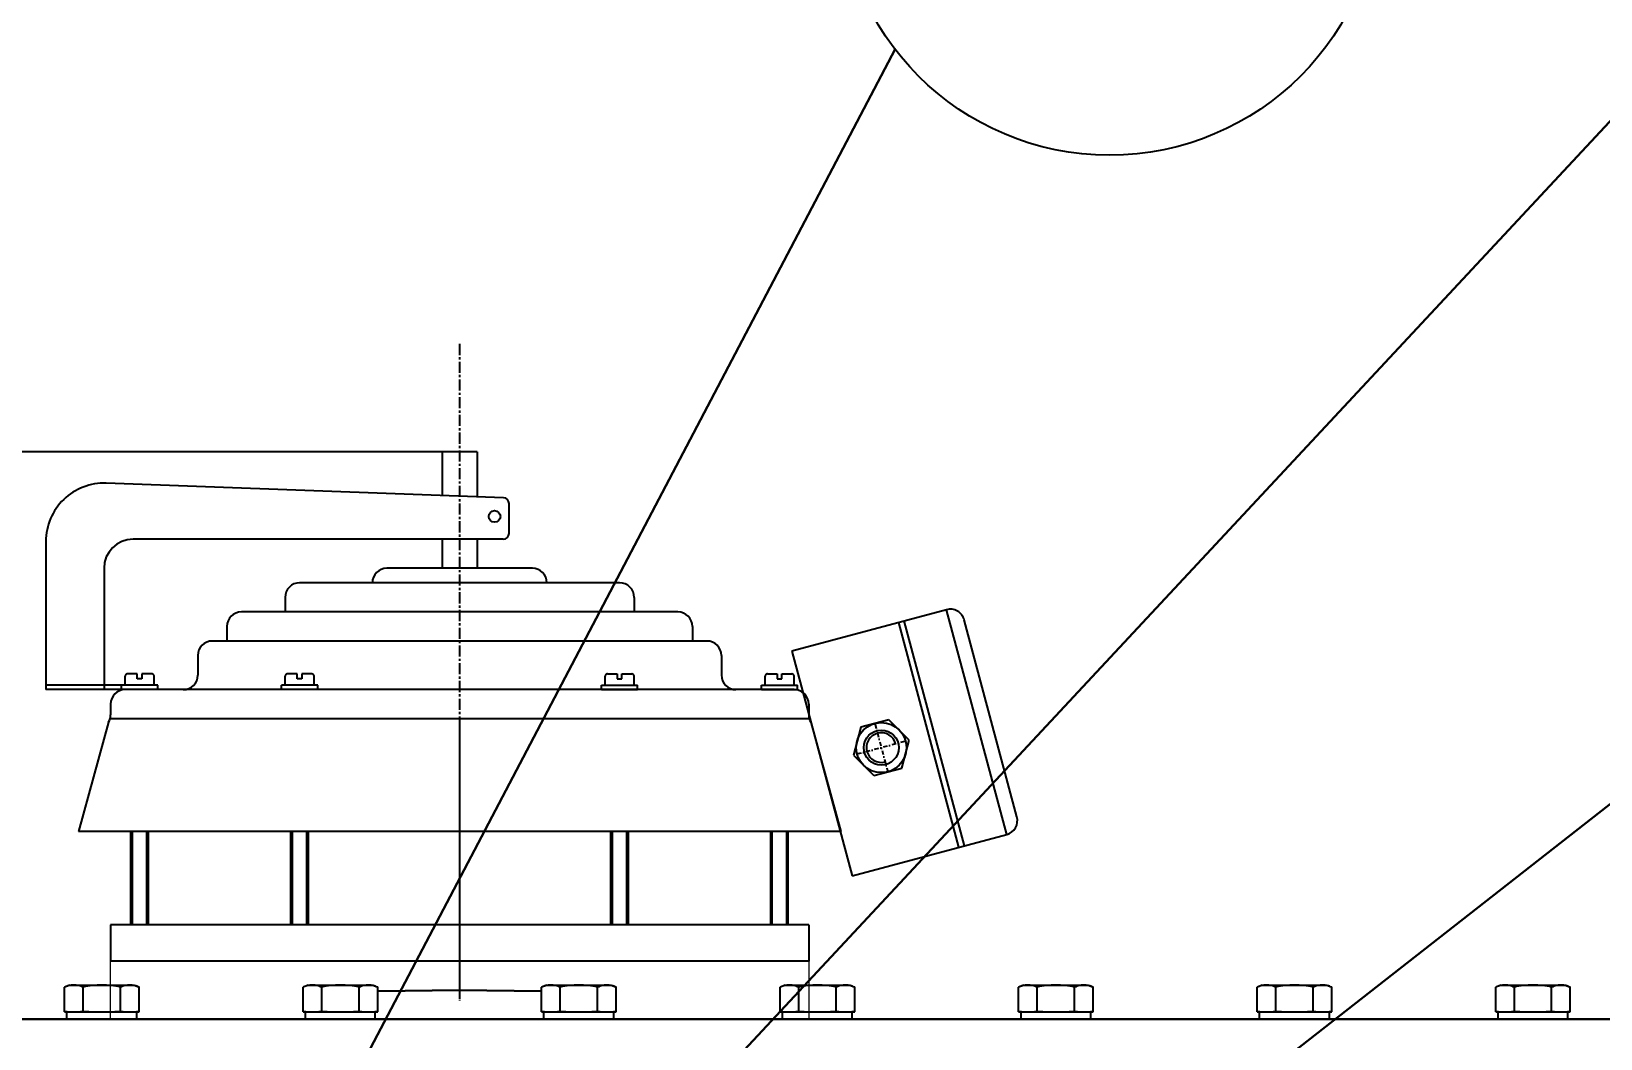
# Model space of a CAD drawing. Extents: x 54056 to 359947, y -41534 to 373650.
# Drawn here: x 80378 to 80917, y -24887 to -24541 of the extents above; entities that cross this region are included whole.
import ezdxf

# ---------------------------------------------------------------- set-up
doc = ezdxf.new("R2010")
doc.units = 0
doc.header["$LTSCALE"] = 3
doc.header["$MEASUREMENT"] = 0
for name, pattern in [('CENTER', [50.8, 31.75, -6.35, 6.35, -6.35]), ('CENTERX2', [20.32, 12.7, -2.54, 2.54, -2.54]), ('DASHDOT', [1, 0.5, -0.25, 0, -0.25])]:
    doc.linetypes.add(name, pattern=pattern)
doc.layers.get('0').update_dxf_attribs({"linetype": 'CONTINUOUS', "lineweight": 30})
doc.layers.get('DEFPOINTS').update_dxf_attribs({"linetype": 'CONTINUOUS', "lineweight": 20})
for name, color, linetype in [('02___PRT_ALL_AXES', 7, 'CONTINUOUS'), ('02__ASM_ALL_AXES', 7, 'CONTINUOUS'), ('08', 1, 'CONTINUOUS'), ('1', 6, 'CENTER'), ('2', 7, 'CONTINUOUS'), ('DASH_DOT_LINE', 255, 'DASHDOT'), ('THICK_LINE', 255, 'CONTINUOUS'), ('THIN_LINE', 255, 'CONTINUOUS')]:
    doc.layers.add(name, color=color, linetype=linetype)
doc.layers.add('DIM', color=4, linetype='CONTINUOUS', lineweight=20)
doc.layers.add('标注、文本', color=3, linetype='CONTINUOUS', lineweight=25)
doc.styles.get("Standard").update_dxf_attribs({"font": 'STFANGSO.TTF', "width": 0.7})
doc.dimstyles.new('1-15', dxfattribs={"dimscale": 20, "dimtxt": 3.5, "dimasz": 2, "dimexe": 1.5, "dimexo": 0.5, "dimgap": 0.5, "dimtad": 1, "dimtoh": 1, "dimdec": 1, "dimdsep": 46, "dimtxsty": 'Standard', "dimcen": 2.5, "dimclrd": 3, "dimclre": 3, "dimclrt": 3, "dimadec": 0, "dimazin": 2, "dimtfac": 1, "dimtdec": 1, "dimtmove": 0, "dimatfit": 2, "dimfxl": 1, "dimarcsym": 0})

# ---------------------------------------------------------------- blocks, each defined once
blk = doc.blocks.new('YALISHIYFANGFAF')
at = {"layer": '1'}
for p, q in [((58211.28, -167524.75), (58208.18, -167524.75)), ((58212.78, -167523.55), (58211.28, -167523.55)), ((58211.28, -167535.95), (58211.28, -167523.55)), ((58211.28, -167534.75), (58211.28, -167524.75)), ((58212.78, -167535.95), (58212.78, -167523.55)), ((58207.38, -167528.95), (58207.38, -167525.55)), ((58209.08, -167528.95), (58207.38, -167528.95)), ((58207.38, -167533.95), (58207.38, -167530.55)), ((58207.38, -167530.55), (58209.08, -167530.55)), ((58209.08, -167530.55), (58209.08, -167528.95)), ((58293.56, -167526.75), (58261.56, -167526.75)), ((58211.28, -167534.75), (58208.18, -167534.75)), ((58212.78, -167535.95), (58211.28, -167535.95)), ((58293.56, -167532.75), (58261.56, -167532.75)), ((58212.78, -167578.55), (58211.28, -167578.55)), ((58211.28, -167590.95), (58211.28, -167578.55)), ((58212.78, -167590.95), (58212.78, -167578.55)), ((58207.38, -167583.95), (58207.38, -167580.55)), ((58209.08, -167583.95), (58207.38, -167583.95)), ((58211.28, -167579.75), (58208.18, -167579.75)), ((58209.08, -167585.55), (58209.08, -167583.95)), ((58211.28, -167589.75), (58211.28, -167579.75)), ((58293.56, -167581.75), (58261.56, -167581.75)), ((58207.38, -167588.95), (58207.38, -167585.55)), ((58207.38, -167585.55), (58209.08, -167585.55)), ((58211.28, -167589.75), (58208.18, -167589.75)), ((58293.56, -167587.75), (58261.56, -167587.75)), ((58212.78, -167590.95), (58211.28, -167590.95)), ((58207.38, -167690.55), (58207.38, -167693.95)), ((58211.28, -167689.75), (58208.18, -167689.75)), ((58212.78, -167688.55), (58211.28, -167688.55)), ((58211.28, -167688.55), (58211.28, -167700.95)), ((58211.28, -167689.75), (58211.28, -167699.75)), ((58212.78, -167688.55), (58212.78, -167700.95)), ((58293.56, -167691.75), (58261.56, -167691.75)), ((58207.38, -167693.95), (58209.08, -167693.95)), ((58209.08, -167695.55), (58207.38, -167695.55)), ((58207.38, -167695.55), (58207.38, -167698.95)), ((58209.08, -167693.95), (58209.08, -167695.55)), ((58293.56, -167697.75), (58261.56, -167697.75)), ((58211.28, -167699.75), (58208.18, -167699.75)), ((58212.78, -167700.95), (58211.28, -167700.95)), ((58207.38, -167745.55), (58207.38, -167748.95)), ((58211.28, -167744.75), (58208.18, -167744.75)), ((58212.78, -167743.55), (58211.28, -167743.55)), ((58211.28, -167743.55), (58211.28, -167755.95)), ((58211.28, -167744.75), (58211.28, -167754.75)), ((58212.78, -167743.55), (58212.78, -167755.95)), ((58207.38, -167748.95), (58209.08, -167748.95)), ((58209.08, -167750.55), (58207.38, -167750.55)), ((58207.38, -167750.55), (58207.38, -167753.95)), ((58209.08, -167748.95), (58209.08, -167750.55)), ((58293.56, -167746.75), (58261.56, -167746.75)), ((58211.28, -167754.75), (58208.18, -167754.75)), ((58212.78, -167755.95), (58211.28, -167755.95)), ((58293.56, -167752.75), (58261.56, -167752.75))]:
    blk.add_line(p, q, dxfattribs=at)
at = {"layer": '1', "color": 1, "linetype": 'CENTERX2', "lineweight": -3, "ltscale": 0.1}
blk.add_line((58093.96, -167639.75), (58319.66, -167639.75), dxfattribs=at)
at = {"layer": '1'}
for centre, start, end in [((58208.18, -167525.55), 90, 180), ((58208.18, -167533.95), 180, 270), ((58208.18, -167580.55), 90, 180), ((58208.18, -167588.95), 180, 270), ((58208.18, -167690.55), 90, 180), ((58208.18, -167698.95), 180, 270), ((58208.18, -167745.55), 90, 180), ((58208.18, -167753.95), 180, 270)]:
    blk.add_arc(centre, 0.8, start, end, dxfattribs=at)
at = {"layer": '2'}
for p, q in [((58293.56, -167527.25), (58261.56, -167527.25)), ((58293.56, -167532.25), (58261.56, -167532.25)), ((58293.56, -167582.25), (58261.56, -167582.25)), ((58293.56, -167587.25), (58261.56, -167587.25)), ((58293.56, -167692.25), (58261.56, -167692.25)), ((58293.56, -167697.25), (58261.56, -167697.25)), ((58293.56, -167747.25), (58261.56, -167747.25)), ((58293.56, -167752.25), (58261.56, -167752.25))]:
    blk.add_line(p, q, dxfattribs=at)
at = {"layer": 'DASH_DOT_LINE', "color": 1, "linetype": 'DASHDOT'}
for p, q in [((58230.56, -167486.76), (58234.86, -167502.8)), ((58224.69, -167496.93), (58240.73, -167492.63))]:
    blk.add_line(p, q, dxfattribs=at)
at = {"layer": 'THICK_LINE', "color": 95, "linetype": 'Continuous'}
for p, q in [((58230.14, -167485.19), (58223.12, -167492.21)), ((58239.73, -167487.76), (58230.14, -167485.19)), ((58223.12, -167492.21), (58225.69, -167501.8)), ((58242.29, -167497.35), (58239.73, -167487.76)), ((58235.28, -167504.37), (58242.29, -167497.35)), ((58225.69, -167501.8), (58235.28, -167504.37))]:
    blk.add_line(p, q, dxfattribs=at)
for radius in [8.6, 6]:
    blk.add_circle((58232.71, -167494.78), radius, dxfattribs=at)
at = {"layer": 'THIN_LINE', "color": 7, "linetype": 'Continuous'}
blk.add_arc((58232.71, -167494.78), 5.1, 105, 15, dxfattribs=at)
at = {"layer": '标注、文本'}
for p, q in [((58256.45, -167448.15), (58188.83, -167466.27)), ((58262.57, -167451.69), (58185.3, -167472.39)), ((58276.81, -167504.81), (58262.57, -167451.69)), ((58266.45, -167466.17), (58189.18, -167486.88)), ((58266.97, -167468.11), (58189.7, -167488.81)), ((58185.3, -167472.39), (58199.53, -167525.52)), ((58199.53, -167525.52), (58276.81, -167504.81)), ((58223.95, -167519.06), (58261.56, -167508.75)), ((58261.56, -167508.75), (58261.56, -167770.75)), ((58217.78, -167519.75), (58221.43, -167519.75)), ((58222.78, -167519.75), (58222.78, -167759.75)), ((58293.56, -167519.75), (58293.56, -167759.75)), ((58293.56, -167519.75), (58306.06, -167519.75)), ((58306.06, -167519.75), (58306.06, -167759.75)), ((58212.78, -167524.75), (58212.78, -167544.75)), ((58212.78, -167544.75), (58212.78, -167734.75)), ((58201.06, -167549.75), (58207.78, -167549.75)), ((58196.06, -167554.75), (58196.06, -167724.75)), ((58191.06, -167559.75), (58196.06, -167559.75)), ((58186.06, -167564.75), (58186.06, -167714.75)), ((58176.06, -167584.75), (58176.06, -167694.75)), ((58181.06, -167579.75), (58186.06, -167579.75)), ((58176.06, -167609.75), (58176.06, -167609.75)), ((58171.06, -167614.75), (58171.06, -167664.75)), ((58146.83, -167624.68), (58141.82, -167761.26)), ((58159.06, -167622.75), (58148.83, -167622.75)), ((58161.06, -167624.75), (58161.06, -167751.99)), ((58131.06, -167633.75), (58131.06, -167645.75)), ((58131.06, -167633.75), (58146.5, -167633.75)), ((58161.06, -167633.75), (58171.06, -167633.75)), ((58131.06, -167645.75), (58146.06, -167645.75)), ((58161.06, -167645.75), (58171.06, -167645.75)), ((58176.06, -167669.75), (58176.06, -167669.75)), ((58181.06, -167699.75), (58186.06, -167699.75)), ((58191.06, -167719.75), (58196.06, -167719.75)), ((58201.06, -167729.75), (58207.78, -167729.75)), ((58212.78, -167734.75), (58212.78, -167754.75)), ((58211.28, -167755.95), (58211.28, -167781.99)), ((58212.78, -167754.75), (58212.78, -167781.99)), ((58171.06, -167761.99), (58212.78, -167761.99)), ((58217.78, -167759.75), (58221.43, -167759.75)), ((58223.95, -167760.44), (58261.56, -167770.75)), ((58293.56, -167759.75), (58306.06, -167759.75)), ((58161.81, -167781.99), (58212.78, -167781.99))]:
    blk.add_line(p, q, dxfattribs=at)
blk.add_circle((58153.25, -167627.75), 2, dxfattribs=at)
for centre, radius, start, end in [((58257.74, -167452.98), 5, 15, 105), ((58190.13, -167471.1), 5, 105, 195), ((58217.78, -167524.75), 5, 90, 180), ((58221.43, -167514.75), 5, 270, 300.3624), ((58207.78, -167544.75), 5, 270, 0), ((58201.06, -167554.75), 5, 90, 180), ((58191.06, -167564.75), 5, 90, 180), ((58181.06, -167584.75), 5, 90, 180), ((58176.06, -167614.75), 5, 90, 180), ((58148.83, -167624.75), 2, 90, 177.8983), ((58159.06, -167624.75), 2, 0, 90), ((58176.06, -167664.75), 5, 180, 270), ((58181.06, -167694.75), 5, 180, 270), ((58191.06, -167714.75), 5, 180, 270), ((58201.06, -167724.75), 5, 180, 270), ((58207.78, -167734.75), 5, 360, 90), ((58171.06, -167751.99), 10, 180, 270), ((58217.78, -167754.75), 5, 180, 270), ((58161.81, -167761.99), 20, 177.8983, 270), ((58221.43, -167764.75), 5, 59.6376, 90)]:
    blk.add_arc(centre, radius, start, end, dxfattribs=at)
blk = doc.blocks.new('*D37')
at = {"color": 3, "linetype": 'ByBlock', "lineweight": -2, "transparency": 16777216}
for p, q in [((80520.75, -24685.21), (78126.99, -24685.21)), ((78156.99, -24725.21), (78156.99, -27000.21)), ((78864.14, -27040.21), (78126.99, -27040.21))]:
    blk.add_line(p, q, dxfattribs=at)
at = {"color": 3, "linetype": 'ByBlock', "transparency": 16777216}
for points in [[(78150.33, -24725.21), (78163.66, -24725.21), (78156.99, -24685.21)], [(78150.33, -27000.21), (78163.66, -27000.21), (78156.99, -27040.21)]]:
    blk.add_solid(points, dxfattribs=at)
at = {"layer": 'DEFPOINTS', "color": 0, "linetype": 'ByBlock', "transparency": 16777216}
for p in [(80530.75, -24685.21), (78156.99, -27040.21), (78874.14, -27040.21)]:
    blk.add_point(p, dxfattribs=at)
at = {"color": 3, "linetype": 'ByBlock', "lineweight": 30, "transparency": 16777216, "insert": (78111.15, -25862.71), "char_height": 70, "attachment_point": 5, "rotation": 90}
blk.add_mtext('2340', dxfattribs=at)

msp = doc.modelspace()

# ---------------------------------------------------------------- linework, layer by layer
at = {"color": 1, "linetype": 'ByBlock'}
for p, q in [((80438.537, -25088.176), (80947.076, -24542.732)), ((80337.853, -25187.413), (80674.474, -24546.832)), ((80574.075, -25077.213), (81251.573, -24546.832))]:
    msp.add_line(p, q, dxfattribs=at)
at = {"color": 7, "linetype": 'Continuous'}
for p, q in [((80524.75, -24870.213), (80496.582, -24870.615)), ((80524.75, -24870.213), (80552.918, -24870.615)), ((80388.918, -24877.713), (80389.874, -24877.713)), ((80394.379, -24877.713), (80397.246, -24877.713)), ((80406.254, -24877.713), (80409.121, -24877.713)), ((80413.626, -24877.713), (80414.582, -24877.713)), ((80470.918, -24877.713), (80471.874, -24877.713)), ((80476.379, -24877.713), (80479.246, -24877.713)), ((80488.254, -24877.713), (80491.121, -24877.713)), ((80495.626, -24877.713), (80496.582, -24877.713)), ((80552.918, -24877.713), (80553.874, -24877.713)), ((80558.379, -24877.713), (80561.246, -24877.713)), ((80570.254, -24877.713), (80573.121, -24877.713)), ((80577.626, -24877.713), (80578.582, -24877.713)), ((80634.918, -24877.713), (80635.874, -24877.713)), ((80640.379, -24877.713), (80643.246, -24877.713)), ((80652.254, -24877.713), (80655.121, -24877.713)), ((80659.626, -24877.713), (80660.582, -24877.713)), ((80716.918, -24877.713), (80717.874, -24877.713)), ((80722.379, -24877.713), (80725.246, -24877.713)), ((80734.254, -24877.713), (80737.121, -24877.713)), ((80741.626, -24877.713), (80742.582, -24877.713)), ((80798.918, -24877.713), (80799.874, -24877.713)), ((80804.379, -24877.713), (80807.246, -24877.713)), ((80816.254, -24877.713), (80819.121, -24877.713)), ((80823.626, -24877.713), (80824.582, -24877.713)), ((80880.918, -24877.713), (80881.874, -24877.713)), ((80886.379, -24877.713), (80889.246, -24877.713)), ((80898.254, -24877.713), (80901.121, -24877.713)), ((80905.626, -24877.713), (80906.582, -24877.713)), ((79543.75, -24880.213), (81505.75, -24880.213))]:
    msp.add_line(p, q, dxfattribs=at)
at = {"layer": '02___PRT_ALL_AXES', "color": 7, "linetype": 'Continuous'}
for p, q in [((80390.638, -24868.467), (80388.918, -24869.179)), ((80388.918, -24877.713), (80388.918, -24869.179)), ((80390.638, -24868.467), (80412.863, -24868.467)), ((80395.334, -24877.713), (80395.334, -24869.179)), ((80408.166, -24877.713), (80408.166, -24869.179)), ((80412.863, -24868.467), (80414.582, -24869.179)), ((80414.582, -24877.713), (80414.582, -24869.179)), ((80472.638, -24868.467), (80470.918, -24869.179)), ((80470.918, -24877.713), (80470.918, -24869.179)), ((80472.638, -24868.467), (80494.863, -24868.467)), ((80477.334, -24877.713), (80477.334, -24869.179)), ((80490.166, -24877.713), (80490.166, -24869.179)), ((80494.863, -24868.467), (80496.582, -24869.179)), ((80496.582, -24877.713), (80496.582, -24869.179)), ((80554.638, -24868.467), (80552.918, -24869.179)), ((80552.918, -24877.713), (80552.918, -24869.179)), ((80554.638, -24868.467), (80576.863, -24868.467)), ((80559.334, -24877.713), (80559.334, -24869.179)), ((80572.166, -24877.713), (80572.166, -24869.179)), ((80576.863, -24868.467), (80578.582, -24869.179)), ((80578.582, -24877.713), (80578.582, -24869.179)), ((80636.638, -24868.467), (80634.918, -24869.179)), ((80634.918, -24877.713), (80634.918, -24869.179)), ((80636.638, -24868.467), (80658.863, -24868.467)), ((80641.334, -24877.713), (80641.334, -24869.179)), ((80654.166, -24877.713), (80654.166, -24869.179)), ((80658.863, -24868.467), (80660.582, -24869.179)), ((80660.582, -24877.713), (80660.582, -24869.179)), ((80718.638, -24868.467), (80716.918, -24869.179)), ((80716.918, -24877.713), (80716.918, -24869.179)), ((80718.638, -24868.467), (80740.863, -24868.467)), ((80723.334, -24877.713), (80723.334, -24869.179)), ((80736.166, -24877.713), (80736.166, -24869.179)), ((80740.863, -24868.467), (80742.582, -24869.179)), ((80742.582, -24877.713), (80742.582, -24869.179)), ((80800.638, -24868.467), (80798.918, -24869.179)), ((80798.918, -24877.713), (80798.918, -24869.179)), ((80800.638, -24868.467), (80822.863, -24868.467)), ((80805.334, -24877.713), (80805.334, -24869.179)), ((80818.166, -24877.713), (80818.166, -24869.179)), ((80822.863, -24868.467), (80824.582, -24869.179)), ((80824.582, -24877.713), (80824.582, -24869.179)), ((80882.638, -24868.467), (80880.918, -24869.179)), ((80880.918, -24877.713), (80880.918, -24869.179)), ((80882.638, -24868.467), (80904.863, -24868.467)), ((80887.334, -24877.713), (80887.334, -24869.179)), ((80900.166, -24877.713), (80900.166, -24869.179)), ((80904.863, -24868.467), (80906.582, -24869.179)), ((80906.582, -24877.713), (80906.582, -24869.179)), ((80389.75, -24880.213), (80389.75, -24877.713)), ((80389.874, -24877.713), (80394.379, -24877.713)), ((80397.246, -24877.713), (80406.254, -24877.713)), ((80409.121, -24877.713), (80413.626, -24877.713)), ((80413.75, -24880.213), (80413.75, -24877.713)), ((80471.75, -24880.213), (80471.75, -24877.713)), ((80471.874, -24877.713), (80476.379, -24877.713)), ((80479.246, -24877.713), (80488.254, -24877.713)), ((80491.121, -24877.713), (80495.626, -24877.713)), ((80495.75, -24880.213), (80495.75, -24877.713)), ((80553.75, -24880.213), (80553.75, -24877.713)), ((80553.874, -24877.713), (80558.379, -24877.713)), ((80561.246, -24877.713), (80570.254, -24877.713)), ((80573.121, -24877.713), (80577.626, -24877.713)), ((80577.75, -24880.213), (80577.75, -24877.713)), ((80635.75, -24880.213), (80635.75, -24877.713)), ((80635.874, -24877.713), (80640.379, -24877.713)), ((80643.246, -24877.713), (80652.254, -24877.713)), ((80655.121, -24877.713), (80659.626, -24877.713)), ((80659.75, -24880.213), (80659.75, -24877.713)), ((80717.75, -24880.213), (80717.75, -24877.713)), ((80717.874, -24877.713), (80722.379, -24877.713)), ((80725.246, -24877.713), (80734.254, -24877.713)), ((80737.121, -24877.713), (80741.626, -24877.713)), ((80741.75, -24880.213), (80741.75, -24877.713)), ((80799.75, -24880.213), (80799.75, -24877.713)), ((80799.874, -24877.713), (80804.379, -24877.713)), ((80807.246, -24877.713), (80816.254, -24877.713)), ((80819.121, -24877.713), (80823.626, -24877.713)), ((80823.75, -24880.213), (80823.75, -24877.713)), ((80881.75, -24880.213), (80881.75, -24877.713)), ((80881.874, -24877.713), (80886.379, -24877.713)), ((80889.246, -24877.713), (80898.254, -24877.713)), ((80901.121, -24877.713), (80905.626, -24877.713)), ((80905.75, -24880.213), (80905.75, -24877.713))]:
    msp.add_line(p, q, dxfattribs=at)
for points, knots in [([(80390.674, -24868.622), (80390.526, -24868.653), (80389.928, -24868.796), (80389.346, -24869.002), (80388.918, -24869.179)], [0, 0, 0, 0, 0.2461746, 1, 1, 1, 1]), ([(80392.126, -24868.467), (80392.005, -24868.467), (80391.518, -24868.48), (80391.032, -24868.547), (80390.674, -24868.622)], [0, 0, 0, 0, 0.2488598, 1, 1, 1, 1]), ([(80395.334, -24869.179), (80394.817, -24868.965), (80394.025, -24868.694), (80392.939, -24868.5), (80392.396, -24868.467), (80392.126, -24868.467)], [0, 0, 0, 0, 0.5077631, 0.7551173, 1, 1, 1, 1]), ([(80401.75, -24868.467), (80400.673, -24868.467), (80398.517, -24868.601), (80396.389, -24868.961), (80395.334, -24869.179)], [0, 0, 0, 0, 0.4999515, 1, 1, 1, 1]), ([(80408.166, -24869.179), (80407.111, -24868.961), (80404.983, -24868.601), (80402.827, -24868.467), (80401.75, -24868.467)], [0, 0, 0, 0, 0.500044, 1, 1, 1, 1]), ([(80411.374, -24868.467), (80411.104, -24868.467), (80410.561, -24868.5), (80409.475, -24868.694), (80408.683, -24868.965), (80408.166, -24869.179)], [0, 0, 0, 0, 0.2448803, 0.4922326, 1, 1, 1, 1]), ([(80414.582, -24869.179), (80414.065, -24868.965), (80413.273, -24868.694), (80412.186, -24868.5), (80411.643, -24868.467), (80411.374, -24868.467)], [0, 0, 0, 0, 0.5077631, 0.7551173, 1, 1, 1, 1]), ([(80472.674, -24868.622), (80472.526, -24868.653), (80471.928, -24868.796), (80471.346, -24869.002), (80470.918, -24869.179)], [0, 0, 0, 0, 0.2461746, 1, 1, 1, 1]), ([(80474.126, -24868.467), (80474.005, -24868.467), (80473.518, -24868.48), (80473.032, -24868.547), (80472.674, -24868.622)], [0, 0, 0, 0, 0.2488598, 1, 1, 1, 1]), ([(80477.334, -24869.179), (80476.817, -24868.965), (80476.025, -24868.694), (80474.939, -24868.5), (80474.396, -24868.467), (80474.126, -24868.467)], [0, 0, 0, 0, 0.5077631, 0.7551173, 1, 1, 1, 1]), ([(80483.75, -24868.467), (80482.673, -24868.467), (80480.517, -24868.601), (80478.389, -24868.961), (80477.334, -24869.179)], [0, 0, 0, 0, 0.4999515, 1, 1, 1, 1]), ([(80490.166, -24869.179), (80489.111, -24868.961), (80486.983, -24868.601), (80484.827, -24868.467), (80483.75, -24868.467)], [0, 0, 0, 0, 0.500044, 1, 1, 1, 1]), ([(80493.374, -24868.467), (80493.104, -24868.467), (80492.561, -24868.5), (80491.475, -24868.694), (80490.683, -24868.965), (80490.166, -24869.179)], [0, 0, 0, 0, 0.2448803, 0.4922326, 1, 1, 1, 1]), ([(80496.582, -24869.179), (80496.065, -24868.965), (80495.273, -24868.694), (80494.186, -24868.5), (80493.643, -24868.467), (80493.374, -24868.467)], [0, 0, 0, 0, 0.5077631, 0.7551173, 1, 1, 1, 1]), ([(80554.674, -24868.622), (80554.526, -24868.653), (80553.928, -24868.796), (80553.346, -24869.002), (80552.918, -24869.179)], [0, 0, 0, 0, 0.2461746, 1, 1, 1, 1]), ([(80556.126, -24868.467), (80556.005, -24868.467), (80555.518, -24868.48), (80555.032, -24868.547), (80554.674, -24868.622)], [0, 0, 0, 0, 0.2488598, 1, 1, 1, 1]), ([(80559.334, -24869.179), (80558.817, -24868.965), (80558.025, -24868.694), (80556.939, -24868.5), (80556.396, -24868.467), (80556.126, -24868.467)], [0, 0, 0, 0, 0.5077631, 0.7551173, 1, 1, 1, 1]), ([(80565.75, -24868.467), (80564.673, -24868.467), (80562.517, -24868.601), (80560.389, -24868.961), (80559.334, -24869.179)], [0, 0, 0, 0, 0.4999515, 1, 1, 1, 1]), ([(80572.166, -24869.179), (80571.111, -24868.961), (80568.983, -24868.601), (80566.827, -24868.467), (80565.75, -24868.467)], [0, 0, 0, 0, 0.500044, 1, 1, 1, 1]), ([(80575.374, -24868.467), (80575.104, -24868.467), (80574.561, -24868.5), (80573.475, -24868.694), (80572.683, -24868.965), (80572.166, -24869.179)], [0, 0, 0, 0, 0.2448803, 0.4922326, 1, 1, 1, 1]), ([(80578.582, -24869.179), (80578.065, -24868.965), (80577.273, -24868.694), (80576.186, -24868.5), (80575.643, -24868.467), (80575.374, -24868.467)], [0, 0, 0, 0, 0.5077631, 0.7551173, 1, 1, 1, 1]), ([(80636.674, -24868.622), (80636.526, -24868.653), (80635.928, -24868.796), (80635.346, -24869.002), (80634.918, -24869.179)], [0, 0, 0, 0, 0.2461746, 1, 1, 1, 1]), ([(80638.126, -24868.467), (80638.005, -24868.467), (80637.518, -24868.48), (80637.032, -24868.547), (80636.674, -24868.622)], [0, 0, 0, 0, 0.2488598, 1, 1, 1, 1]), ([(80641.334, -24869.179), (80640.817, -24868.965), (80640.025, -24868.694), (80638.939, -24868.5), (80638.396, -24868.467), (80638.126, -24868.467)], [0, 0, 0, 0, 0.5077631, 0.7551173, 1, 1, 1, 1]), ([(80647.75, -24868.467), (80646.673, -24868.467), (80644.517, -24868.601), (80642.389, -24868.961), (80641.334, -24869.179)], [0, 0, 0, 0, 0.4999515, 1, 1, 1, 1]), ([(80654.166, -24869.179), (80653.111, -24868.961), (80650.983, -24868.601), (80648.827, -24868.467), (80647.75, -24868.467)], [0, 0, 0, 0, 0.500044, 1, 1, 1, 1]), ([(80657.374, -24868.467), (80657.104, -24868.467), (80656.561, -24868.5), (80655.475, -24868.694), (80654.683, -24868.965), (80654.166, -24869.179)], [0, 0, 0, 0, 0.2448803, 0.4922326, 1, 1, 1, 1]), ([(80660.582, -24869.179), (80660.065, -24868.965), (80659.273, -24868.694), (80658.186, -24868.5), (80657.643, -24868.467), (80657.374, -24868.467)], [0, 0, 0, 0, 0.5077631, 0.7551173, 1, 1, 1, 1]), ([(80718.674, -24868.622), (80718.526, -24868.653), (80717.928, -24868.796), (80717.346, -24869.002), (80716.918, -24869.179)], [0, 0, 0, 0, 0.2461746, 1, 1, 1, 1]), ([(80720.126, -24868.467), (80720.005, -24868.467), (80719.518, -24868.48), (80719.032, -24868.547), (80718.674, -24868.622)], [0, 0, 0, 0, 0.2488598, 1, 1, 1, 1]), ([(80723.334, -24869.179), (80722.817, -24868.965), (80722.025, -24868.694), (80720.939, -24868.5), (80720.396, -24868.467), (80720.126, -24868.467)], [0, 0, 0, 0, 0.5077631, 0.7551173, 1, 1, 1, 1]), ([(80729.75, -24868.467), (80728.673, -24868.467), (80726.517, -24868.601), (80724.389, -24868.961), (80723.334, -24869.179)], [0, 0, 0, 0, 0.4999515, 1, 1, 1, 1]), ([(80736.166, -24869.179), (80735.111, -24868.961), (80732.983, -24868.601), (80730.827, -24868.467), (80729.75, -24868.467)], [0, 0, 0, 0, 0.500044, 1, 1, 1, 1]), ([(80739.374, -24868.467), (80739.104, -24868.467), (80738.561, -24868.5), (80737.475, -24868.694), (80736.683, -24868.965), (80736.166, -24869.179)], [0, 0, 0, 0, 0.2448803, 0.4922326, 1, 1, 1, 1]), ([(80742.582, -24869.179), (80742.065, -24868.965), (80741.273, -24868.694), (80740.186, -24868.5), (80739.643, -24868.467), (80739.374, -24868.467)], [0, 0, 0, 0, 0.5077631, 0.7551173, 1, 1, 1, 1]), ([(80800.674, -24868.622), (80800.526, -24868.653), (80799.928, -24868.796), (80799.346, -24869.002), (80798.918, -24869.179)], [0, 0, 0, 0, 0.2461746, 1, 1, 1, 1]), ([(80802.126, -24868.467), (80802.005, -24868.467), (80801.518, -24868.48), (80801.032, -24868.547), (80800.674, -24868.622)], [0, 0, 0, 0, 0.2488598, 1, 1, 1, 1]), ([(80805.334, -24869.179), (80804.817, -24868.965), (80804.025, -24868.694), (80802.939, -24868.5), (80802.396, -24868.467), (80802.126, -24868.467)], [0, 0, 0, 0, 0.5077631, 0.7551173, 1, 1, 1, 1]), ([(80811.75, -24868.467), (80810.673, -24868.467), (80808.517, -24868.601), (80806.389, -24868.961), (80805.334, -24869.179)], [0, 0, 0, 0, 0.4999515, 1, 1, 1, 1]), ([(80818.166, -24869.179), (80817.111, -24868.961), (80814.983, -24868.601), (80812.827, -24868.467), (80811.75, -24868.467)], [0, 0, 0, 0, 0.500044, 1, 1, 1, 1]), ([(80821.374, -24868.467), (80821.104, -24868.467), (80820.561, -24868.5), (80819.475, -24868.694), (80818.683, -24868.965), (80818.166, -24869.179)], [0, 0, 0, 0, 0.2448803, 0.4922326, 1, 1, 1, 1]), ([(80824.582, -24869.179), (80824.065, -24868.965), (80823.273, -24868.694), (80822.186, -24868.5), (80821.643, -24868.467), (80821.374, -24868.467)], [0, 0, 0, 0, 0.5077631, 0.7551173, 1, 1, 1, 1]), ([(80882.674, -24868.622), (80882.526, -24868.653), (80881.928, -24868.796), (80881.346, -24869.002), (80880.918, -24869.179)], [0, 0, 0, 0, 0.2461746, 1, 1, 1, 1]), ([(80884.126, -24868.467), (80884.005, -24868.467), (80883.518, -24868.48), (80883.032, -24868.547), (80882.674, -24868.622)], [0, 0, 0, 0, 0.2488598, 1, 1, 1, 1]), ([(80887.334, -24869.179), (80886.817, -24868.965), (80886.025, -24868.694), (80884.939, -24868.5), (80884.396, -24868.467), (80884.126, -24868.467)], [0, 0, 0, 0, 0.5077631, 0.7551173, 1, 1, 1, 1]), ([(80893.75, -24868.467), (80892.673, -24868.467), (80890.517, -24868.601), (80888.389, -24868.961), (80887.334, -24869.179)], [0, 0, 0, 0, 0.4999515, 1, 1, 1, 1]), ([(80900.166, -24869.179), (80899.111, -24868.961), (80896.983, -24868.601), (80894.827, -24868.467), (80893.75, -24868.467)], [0, 0, 0, 0, 0.500044, 1, 1, 1, 1]), ([(80903.374, -24868.467), (80903.104, -24868.467), (80902.561, -24868.5), (80901.475, -24868.694), (80900.683, -24868.965), (80900.166, -24869.179)], [0, 0, 0, 0, 0.2448803, 0.4922326, 1, 1, 1, 1]), ([(80906.582, -24869.179), (80906.065, -24868.965), (80905.273, -24868.694), (80904.186, -24868.5), (80903.643, -24868.467), (80903.374, -24868.467)], [0, 0, 0, 0, 0.5077631, 0.7551173, 1, 1, 1, 1])]:
    msp.add_open_spline(points, degree=3, knots=knots, dxfattribs=at)
at = {"layer": '02__ASM_ALL_AXES', "color": 1, "linetype": 'CENTER'}
msp.add_line((80524.75, -24778.013), (80524.75, -27074.55), dxfattribs=at)
at = {"layer": '08', "color": 1}
msp.add_circle((80748.17, -24490.417), 92.811, dxfattribs=at)
at = {"layer": 'DIM', "color": 2}
msp.add_lwpolyline([(80404.75, -24860.213), (80644.75, -24860.213), (80644.75, -24880.213), (80404.75, -24880.213)], close=True, dxfattribs=at)

# ---------------------------------------------------------------- block references
at = {"layer": '标注、文本', "rotation": 270}
msp.add_blockref('YALISHIYFANGFAF', (248164.5, 33445.847), dxfattribs=at)

# ---------------------------------------------------------------- dimensions: what is measured, and where the dimension line sits
at = {"color": 1, "linetype": 'ByBlock', "lineweight": 30}
dim = msp.add_linear_dim(base=(78156.995, -27040.213), p1=(80530.75, -24685.213), p2=(78874.145, -27040.213), angle=90, text='2340', dimstyle='1-15', dxfattribs=at)
dim.commit()
dim.dimension.update_dxf_attribs({"geometry": '*D37', "text_midpoint": (78111.146, -25862.713)})

doc.saveas('drawing.dxf')
